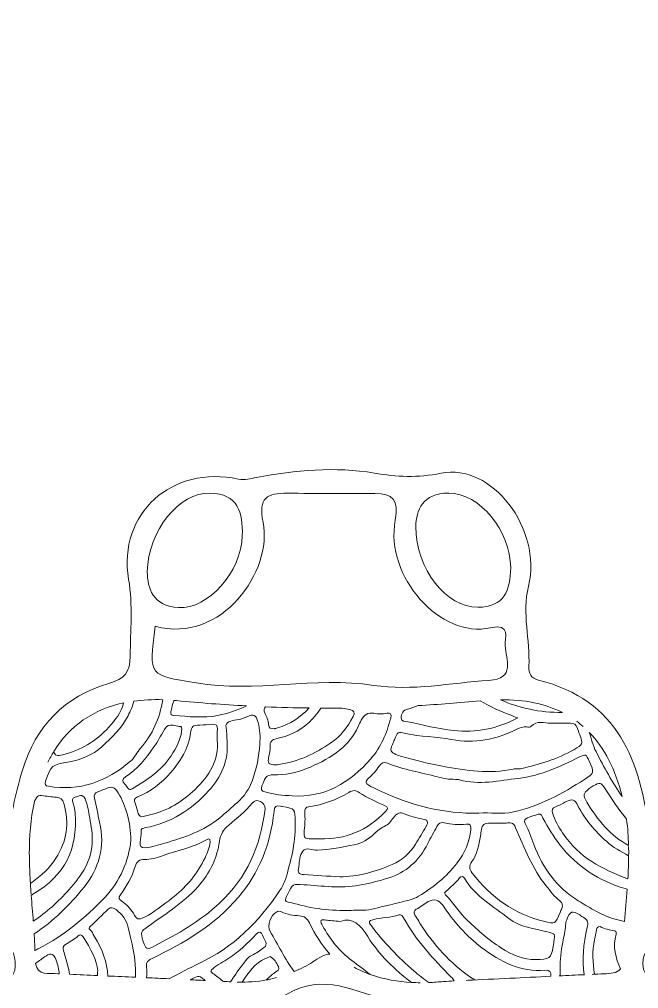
# Model space of a CAD drawing. Extents: x 40 to 1960, y -815 to -185.
# Drawn here: x 192.2 to 328.7, y -402.6 to -188.8 of the extents above; entities that cross this region are included whole.
import ezdxf

# ---------------------------------------------------------------- set-up
doc = ezdxf.new("R2010")
doc.units = 0
doc.header["$MEASUREMENT"] = 0
doc.layers.add('Layer 1', color=7, linetype='Continuous')

# ---------------------------------------------------------------- blocks, each defined once
blk = doc.blocks.new('block 3')
at = {"layer": 'Layer 1', "lineweight": 0}
for points, knots in [([(475.35, -586.38), (480.16, -585.13), (480.2, -582.26), (478.77, -577.99), (466.26, -540.62), (452.7, -503.66), (436.7, -467.62), (435.18, -464.18), (432.57, -461.12), (434.58, -456.68), (435.74, -454.12), (432.86, -453.58), (430.88, -452.94), (412.09, -446.77), (392.88, -442.1), (373.14, -441.15), (365.22, -440.77), (362.19, -438.62), (360.86, -430.79), (358.35, -415.98), (350.27, -405.17), (335.1, -400.74), (333.04, -400.14), (329.62, -401.03), (329.6, -397.12), (329.58, -393.89), (331.58, -392.44), (334.27, -391.11), (350.79, -382.95), (362.72, -369.71), (373.48, -355.2), (374.93, -353.24), (376.19, -351.25), (374.45, -349.03), (372.01, -345.91), (373.44, -343.12), (374.49, -340.04), (384.28, -311.56), (391.4, -282.47), (394.36, -252.45), (394.53, -250.66), (395.8, -248.17), (394.2, -247.2), (387.47, -243.09), (391.46, -237.32), (391.91, -232.49), (392.77, -223.34), (394.19, -214.16), (393.53, -205.03), (392.36, -188.8), (396.04, -191.71), (378.88, -189.99), (372.53, -189.36), (371.33, -192.01), (372.28, -197.47), (374.32, -209.21), (376.18, -220.98), (378.07, -232.74), (378.28, -234.06), (380.09, -236.18), (377.33, -236.48), (373.16, -236.94), (373.85, -240.05), (373.38, -242.58), (368.12, -270.56), (364.89, -298.81), (362.49, -327.16), (362.34, -328.89), (362.45, -330.42), (360.78, -332.01), (352.3, -340.12), (345.55, -349.71), (338.47, -359), (336.11, -362.1), (334.7, -366.02), (331.03, -368.61), (329.16, -352.24), (324.09, -338.84), (306.57, -334.53), (304.9, -334.12), (304.38, -332.93), (304.46, -331.47), (304.79, -325.6), (302.88, -319.96), (304.37, -313.81), (307.46, -301.09), (296.22, -286.59), (285.14, -288.88), (279.96, -289.94), (275.28, -289.68), (270.44, -288.86), (261.67, -287.37), (253.05, -288.25), (244.43, -289.82), (243.09, -290.07), (241.9, -290.49), (240.44, -290.17), (225.89, -287.02), (213.78, -297.69), (216.23, -312.27), (217.2, -318.08), (216.63, -323.56), (216.57, -329.22), (216.53, -332.79), (215.39, -334.22), (211.84, -335.25), (202.13, -338.07), (195.75, -344.71), (192.81, -354.39), (191.44, -358.9), (190.56, -363.57), (189.36, -368.63), (188.62, -367.85), (187.93, -367.3), (187.48, -366.61), (180.11, -355.21), (171.75, -344.55), (162.66, -334.5), (159.94, -331.49), (158.38, -328.84), (158.05, -324.65), (155.81, -296.75), (152.33, -268.99), (147.35, -241.44), (147.02, -239.64), (147.03, -236.99), (145.07, -236.87), (140.97, -236.62), (142.39, -234.55), (142.79, -232.3), (144.43, -223.05), (146.24, -213.81), (147.37, -204.49), (149.28, -188.78), (149.1, -188.93), (133.25, -190.68), (129.15, -191.13), (128.05, -192.55), (127.69, -196.52), (126.35, -211.07), (128.03, -225.4), (129.97, -239.74), (130.24, -241.76), (131.38, -243.83), (128.79, -245.13), (125.61, -246.72), (126.11, -249.35), (126.39, -252.22), (129.43, -282.47), (136.59, -311.77), (146.46, -340.47), (147.19, -342.58), (149.01, -344.87), (147.42, -346.94), (143.95, -351.42), (146.63, -354.48), (149.23, -357.81), (159.9, -371.49), (171.5, -384.11), (187.6, -391.59), (190.33, -392.85), (191.27, -394.91), (191.25, -397.57), (191.22, -400.66), (188.3, -400.1), (186.63, -400.53), (182.12, -401.72), (178.01, -403.54), (174.25, -406.27), (164.41, -413.42), (160.77, -423.97), (158.78, -435.21), (158.09, -439.11), (156.81, -440.64), (152.76, -440.76), (133.84, -441.34), (115.49, -445.38), (97.4, -450.62), (91.92, -452.21), (83.79, -451.87), (86.79, -461.8), (86.89, -462.15), (86.52, -462.66), (86.33, -463.07), (76.22, -485.63), (66.35, -508.29), (58.27, -531.67), (52.73, -547.68), (47.07, -563.65), (41.51, -579.65), (40.59, -582.28), (40.55, -584.85), (43.95, -585.63), (48.56, -586.68), (48.64, -589.63), (47.85, -593.4), (42.87, -617.1), (41.35, -641.14), (41.56, -665.27), (41.7, -681.66), (39.93, -678.91), (56.26, -679.16), (60.87, -679.24), (62.3, -677.45), (62.34, -673.17), (62.38, -668.13), (63.15, -663.09), (63.16, -658.04), (63.22, -637.84), (64.13, -617.62), (62.28, -597.44), (62.14, -595.85), (60.27, -591.79), (64.54, -593.05), (68.84, -594.31), (69.34, -591.92), (70.04, -589.19), (79.31, -553.53), (87.84, -517.7), (94.28, -481.41), (95.14, -476.58), (96.89, -475.75), (100.86, -476.65), (115.54, -479.98), (130.45, -480.2), (145.37, -479.64), (149.98, -479.47), (150.81, -480.91), (150.21, -485.06), (148.28, -498.46), (146.41, -511.89), (146.04, -525.43), (145.92, -529.86), (144.28, -532.39), (140.7, -534.84), (120.95, -548.32), (107.03, -567.11), (94.17, -586.82), (92.93, -588.73), (91.96, -591.24), (94.71, -591.83), (100.16, -593.02), (99.6, -597.45), (100.2, -600.93), (107.8, -645.31), (119.43, -688.59), (135.49, -730.65), (136.63, -733.62), (136.86, -736.4), (136.11, -739.36), (131.88, -756.05), (129.25, -773.03), (127.03, -790.09), (124.93, -806.3), (125.02, -805.79), (140.83, -809.28), (147.93, -810.84), (149.64, -808.9), (150.07, -802.37), (151.41, -781.96), (152.4, -761.57), (150.59, -741.14), (150.47, -739.79), (150.15, -737.48), (150.72, -737.2), (157.51, -733.83), (153.04, -728.9), (152.33, -724.83), (151.38, -719.45), (149.53, -714.22), (148.08, -708.92), (138.34, -673.36), (127.16, -638.24), (115.24, -603.35), (114.56, -601.36), (111.46, -598.54), (115.44, -597.04), (125.61, -593.21), (135.12, -588.04), (145.12, -582.14), (145.47, -585.49), (145.78, -587.73), (145.93, -589.97), (147.4, -610.89), (151.06, -631.41), (158.6, -651.01), (166.12, -670.54), (175.93, -688.54), (195.34, -699.17), (197.2, -700.19), (198.46, -702.47), (199.76, -704.32), (223.81, -738.61), (273.84, -746.11), (306.25, -719.46), (318.51, -709.39), (328.14, -696.28), (341.24, -686.97), (342.32, -686.19), (343.08, -684.93), (343.94, -683.86), (360.39, -663.35), (367.64, -639.12), (371.96, -613.8), (373.71, -603.52), (374.67, -593.11), (376.08, -582.01), (384.59, -587.7), (392.8, -592.3), (401.69, -595.34), (406.81, -597.1), (407.28, -599.13), (405.51, -604.17), (391.13, -645.23), (378.27, -686.77), (367.42, -728.92), (366.86, -731.11), (365.28, -734.35), (367.45, -735.23), (372.22, -737.15), (370.16, -740.46), (369.96, -743.27), (368.56, -763.72), (369.32, -784.12), (371.01, -804.51), (371.39, -809.1), (373.02, -811.16), (378.05, -809.59), (381.74, -808.44), (385.69, -807.8), (389.55, -807.65), (394.39, -807.46), (394.93, -805.24), (394.62, -800.98), (393.14, -780.56), (389.74, -760.47), (385.03, -740.59), (384.15, -736.87), (384.28, -733.58), (385.61, -729.91), (390.51, -716.35), (395.3, -702.74), (399.64, -688.98), (408.96, -659.46), (415.66, -629.29), (421.13, -598.82), (421.53, -596.56), (420.87, -593.43), (424.3, -592.63), (428.83, -591.57), (428.23, -589.23), (426.19, -586.14), (413.09, -566.34), (399.19, -547.27), (378.73, -534.21), (376.54, -532.8), (374.89, -531.38), (374.64, -528.37), (373.45, -513.98), (372.21, -499.58), (370.56, -485.24), (370, -480.45), (371.39, -479.44), (375.92, -479.65), (390.17, -480.33), (404.45, -479.89), (418.45, -477.2), (424.32, -476.07), (425.8, -477.71), (426.75, -483.03), (432.98, -517.99), (441.38, -552.47), (450.28, -586.83), (451.47, -591.42), (452.06, -595.79), (458.83, -592.3), (458.68, -595.3), (458.61, -597.57), (458.46, -599.85), (456.87, -624.4), (457.09, -648.95), (458.54, -673.51), (458.77, -677.52), (459.99, -679.54), (464.23, -679.12), (466.05, -678.94), (467.91, -679.11), (469.74, -679.13), (479.06, -679.24), (479.16, -679.24), (479.25, -669.73), (479.49, -643.97), (478.15, -618.34), (472.96, -593.03), (472.44, -590.51), (471.22, -587.46), (475.35, -586.38)], [0, 0, 0, 0, 1, 1, 1, 2, 2, 2, 3, 3, 3, 4, 4, 4, 5, 5, 5, 6, 6, 6, 7, 7, 7, 8, 8, 8, 9, 9, 9, 10, 10, 10, 11, 11, 11, 12, 12, 12, 13, 13, 13, 14, 14, 14, 15, 15, 15, 16, 16, 16, 17, 17, 17, 18, 18, 18, 19, 19, 19, 20, 20, 20, 21, 21, 21, 22, 22, 22, 23, 23, 23, 24, 24, 24, 25, 25, 25, 26, 26, 26, 27, 27, 27, 28, 28, 28, 29, 29, 29, 30, 30, 30, 31, 31, 31, 32, 32, 32, 33, 33, 33, 34, 34, 34, 35, 35, 35, 36, 36, 36, 37, 37, 37, 38, 38, 38, 39, 39, 39, 40, 40, 40, 41, 41, 41, 42, 42, 42, 43, 43, 43, 44, 44, 44, 45, 45, 45, 46, 46, 46, 47, 47, 47, 48, 48, 48, 49, 49, 49, 50, 50, 50, 51, 51, 51, 52, 52, 52, 53, 53, 53, 54, 54, 54, 55, 55, 55, 56, 56, 56, 57, 57, 57, 58, 58, 58, 59, 59, 59, 60, 60, 60, 61, 61, 61, 62, 62, 62, 63, 63, 63, 64, 64, 64, 65, 65, 65, 66, 66, 66, 67, 67, 67, 68, 68, 68, 69, 69, 69, 70, 70, 70, 71, 71, 71, 72, 72, 72, 73, 73, 73, 74, 74, 74, 75, 75, 75, 76, 76, 76, 77, 77, 77, 78, 78, 78, 79, 79, 79, 80, 80, 80, 81, 81, 81, 82, 82, 82, 83, 83, 83, 84, 84, 84, 85, 85, 85, 86, 86, 86, 87, 87, 87, 88, 88, 88, 89, 89, 89, 90, 90, 90, 91, 91, 91, 92, 92, 92, 93, 93, 93, 94, 94, 94, 95, 95, 95, 96, 96, 96, 97, 97, 97, 98, 98, 98, 99, 99, 99, 100, 100, 100, 101, 101, 101, 102, 102, 102, 103, 103, 103, 104, 104, 104, 105, 105, 105, 106, 106, 106, 107, 107, 107, 108, 108, 108, 109, 109, 109, 110, 110, 110, 111, 111, 111, 112, 112, 112, 113, 113, 113, 114, 114, 114, 115, 115, 115, 116, 116, 116, 117, 117, 117, 118, 118, 118, 119, 119, 119, 120, 120, 120, 121, 121, 121, 122, 122, 122, 123, 123, 123, 124, 124, 124, 125, 125, 125, 126, 126, 126, 127, 127, 127, 128, 128, 128, 129, 129, 129, 130, 130, 130, 131, 131, 131, 132, 132, 132, 132]), ([(234.14, -293.25), (240.37, -293.35), (241.43, -297.64), (241.29, -302.65), (241.05, -310.69), (233.82, -318.88), (227.21, -318.52), (221.46, -318.2), (220.4, -314.15), (220.35, -310.66), (220.51, -301.39), (227.46, -293.13), (234.14, -293.25)], [0, 0, 0, 0, 1, 1, 1, 2, 2, 2, 3, 3, 3, 4, 4, 4, 4]), ([(245.87, -299.73), (244.73, -294.19), (246.77, -293.27), (251.22, -293.3), (257.64, -293.35), (264.06, -293.33), (270.49, -293.36), (274.53, -293.38), (275.82, -294.69), (274.99, -299.27), (272.76, -311.66), (284.88, -325.46), (296.02, -322.96), (300.53, -321.95), (299.15, -325.22), (299.25, -326.92), (299.42, -329.96), (301.56, -334.22), (295.65, -334.59), (287.18, -335.13), (278.68, -336.96), (270.24, -335.67), (257.19, -333.69), (244.18, -337.34), (231.1, -335.12), (220.72, -333.35), (220.61, -333.94), (222.08, -322.64), (236.88, -326.62), (248.04, -310.32), (245.87, -299.73)], [0, 0, 0, 0, 1, 1, 1, 2, 2, 2, 3, 3, 3, 4, 4, 4, 5, 5, 5, 6, 6, 6, 7, 7, 7, 8, 8, 8, 9, 9, 9, 10, 10, 10, 10]), ([(286.8, -293.25), (293.57, -293.26), (300.46, -301.63), (300.45, -309.73), (300.44, -314.63), (299.01, -318.47), (293.18, -318.45), (286.33, -318.44), (279.51, -310.14), (279.52, -300.59), (279.65, -297.17), (280.93, -293.23), (286.8, -293.25)], [0, 0, 0, 0, 1, 1, 1, 2, 2, 2, 3, 3, 3, 4, 4, 4, 4]), ([(223.78, -338.84), (223.07, -342.98), (221.5, -346.48), (218.86, -349.55), (218.08, -350.46), (217.59, -351.61), (216.65, -352.41), (211.35, -356.96), (205.39, -359.05), (198.53, -357.92), (197.83, -357.8), (197.7, -357.53), (197.94, -356.8), (199.14, -353.21), (199.14, -353.29), (203.23, -352.52), (205.82, -352.04), (208.25, -351.07), (210.31, -349.21), (212.53, -347.18), (214.69, -345.16), (216.12, -342.37), (216.64, -341.33), (217.08, -340.25), (217.37, -339.15), (219.39, -338.87), (221.52, -338.77), (223.78, -338.84)], [0, 0, 0, 0, 1, 1, 1, 2, 2, 2, 3, 3, 3, 4, 4, 4, 5, 5, 5, 6, 6, 6, 7, 7, 7, 8, 8, 8, 9, 9, 9, 9]), ([(215.08, -339.55), (215.08, -339.57), (215.07, -339.59), (215.07, -339.62), (214.62, -341.67), (213.26, -343.33), (211.86, -344.89), (209.06, -348), (205.66, -349.98), (201.73, -350.99), (200.45, -351.33), (199.98, -351.15), (199.74, -350.24), (203.27, -344.55), (208.44, -340.99), (215.08, -339.55)], [0, 0, 0, 0, 1, 1, 1, 2, 2, 2, 3, 3, 3, 4, 4, 4, 5, 5, 5, 5]), ([(235.86, -342.31), (232.63, -342.95), (229.43, -342.52), (226.21, -342.34), (225.63, -342.31), (225.37, -342.02), (225.56, -341.4), (225.63, -341.17), (225.68, -340.93), (225.73, -340.7), (225.92, -339.9), (226.05, -339.36), (226.23, -339), (226.42, -339.01), (226.6, -339.02), (226.79, -339.04), (231.93, -339.55), (237.08, -339.93), (242.24, -340.2), (240.23, -341.15), (238.11, -341.87), (235.86, -342.31)], [0, 0, 0, 0, 1, 1, 1, 2, 2, 2, 3, 3, 3, 4, 4, 4, 5, 5, 5, 6, 6, 6, 7, 7, 7, 7]), ([(300.55, -342.26), (300.93, -342.4), (301.31, -342.57), (302, -342.85), (297.34, -345.26), (292.79, -346.18), (287.9, -345.65), (284.46, -345.27), (281.12, -344.4), (277.75, -343.68), (277.23, -343.57), (276.35, -343.79), (276.32, -342.85), (276.29, -341.89), (276.77, -341.14), (277.71, -340.91), (278.51, -340.71), (279.28, -340.44), (280.03, -340.13), (284.6, -339.87), (289.17, -339.53), (293.72, -339.08), (295.91, -340.34), (298.18, -341.42), (300.55, -342.26)], [0, 0, 0, 0, 1, 1, 1, 2, 2, 2, 3, 3, 3, 4, 4, 4, 5, 5, 5, 6, 6, 6, 7, 7, 7, 8, 8, 8, 8]), ([(311.86, -341.65), (306.91, -341.68), (302.39, -340.71), (298.18, -338.83), (303.46, -338.78), (308.02, -339.71), (311.86, -341.65)], [0, 0, 0, 0, 1, 1, 1, 2, 2, 2, 2]), ([(245.15, -348.64), (244.92, -351.34), (244.47, -354.01), (243.53, -356.56), (242.82, -358.5), (241.74, -360.16), (240.21, -361.49), (238.92, -362.61), (237.66, -363.77), (236.34, -364.86), (232.77, -367.83), (228.51, -369.19), (224.22, -370.46), (222.79, -370.88), (221.39, -371.38), (219.89, -371.49), (218.96, -371.56), (218.66, -371.17), (218.74, -370.23), (218.81, -369.45), (219.1, -368.7), (218.97, -367.87), (218.88, -367.28), (219.44, -367.14), (219.91, -367.05), (225.49, -366.06), (230.09, -363.12), (233.91, -358.89), (236.63, -355.88), (238.31, -352.29), (237.94, -347.95), (237.87, -346.95), (237.84, -345.95), (237.7, -344.96), (237.62, -344.33), (237.8, -343.98), (238.34, -343.74), (238.87, -343.51), (239.41, -343.35), (239.98, -343.28), (240.78, -343.18), (241.56, -342.99), (242.28, -342.62), (243.76, -341.87), (244.32, -342.17), (244.76, -343.88), (245.16, -345.45), (245.29, -347.04), (245.15, -348.64)], [0, 0, 0, 0, 1, 1, 1, 2, 2, 2, 3, 3, 3, 4, 4, 4, 5, 5, 5, 6, 6, 6, 7, 7, 7, 8, 8, 8, 9, 9, 9, 10, 10, 10, 11, 11, 11, 12, 12, 12, 13, 13, 13, 14, 14, 14, 15, 15, 15, 16, 16, 16, 16]), ([(249.07, -355.37), (251.59, -355.35), (253.98, -354.66), (256.31, -353.68), (258.61, -352.72), (260.77, -351.55), (262.74, -349.98), (264.5, -348.58), (265.86, -346.84), (266.81, -344.75), (267.02, -344.28), (267.27, -343.83), (267.5, -343.37), (268.1, -342.21), (268.96, -341.57), (270.29, -341.84), (271.23, -342.03), (272.18, -341.98), (273.12, -341.83), (273.97, -341.69), (274.22, -342.01), (274.01, -342.88), (273.17, -346.21), (271.82, -349.33), (269.61, -351.86), (264.98, -357.17), (259.41, -360.5), (252.28, -360.03), (250.25, -359.93), (248.26, -359.76), (246.29, -359.18), (245.48, -358.95), (245.34, -358.65), (245.63, -357.86), (246.49, -355.46), (246.66, -355.38), (249.07, -355.37)], [0, 0, 0, 0, 1, 1, 1, 2, 2, 2, 3, 3, 3, 4, 4, 4, 5, 5, 5, 6, 6, 6, 7, 7, 7, 8, 8, 8, 9, 9, 9, 10, 10, 10, 11, 11, 11, 12, 12, 12, 12]), ([(246.44, -340.4), (249.63, -340.53), (252.83, -340.62), (256.02, -340.66), (256.02, -340.66), (256.02, -340.66), (256.02, -340.66), (254.11, -342.77), (251.78, -344.2), (249.08, -345.07), (248.79, -345.17), (248.49, -345.21), (248.36, -345.24), (247.59, -345.26), (247.16, -345.11), (247.09, -344.35), (247, -343.43), (246.7, -342.57), (246.26, -341.76), (245.94, -341.17), (246.05, -340.77), (246.44, -340.4), (246.44, -340.4), (246.44, -340.4), (246.44, -340.4)], [0, 0, 0, 0, 1, 1, 1, 2, 2, 2, 3, 3, 3, 4, 4, 4, 5, 5, 5, 6, 6, 6, 7, 7, 7, 8, 8, 8, 8]), ([(258.56, -340.68), (260.15, -340.69), (261.73, -340.69), (263.32, -340.67), (263.86, -340.78), (264.42, -340.88), (264.96, -340.99), (265.96, -341.18), (266.17, -341.66), (265.71, -342.57), (264.53, -344.91), (262.94, -346.86), (260.84, -348.33), (257.33, -350.8), (253.52, -352.47), (249.32, -353.14), (249.1, -353.18), (248.87, -353.2), (248.73, -353.21), (247.02, -353.21), (246.77, -352.85), (247.15, -351.24), (247.3, -350.59), (247.44, -349.89), (247.4, -349.23), (247.33, -348.06), (247.84, -347.63), (248.87, -347.42), (251.41, -346.9), (253.73, -345.81), (255.73, -344.06), (256.84, -343.08), (257.83, -341.96), (258.62, -340.68), (258.6, -340.68), (258.58, -340.68), (258.56, -340.68)], [0, 0, 0, 0, 1, 1, 1, 2, 2, 2, 3, 3, 3, 4, 4, 4, 5, 5, 5, 6, 6, 6, 7, 7, 7, 8, 8, 8, 9, 9, 9, 10, 10, 10, 11, 11, 11, 12, 12, 12, 12]), ([(277.23, -346.27), (280.59, -347.02), (284.05, -346.92), (287.41, -347.6), (292.48, -348.64), (297.21, -347.61), (301.79, -345.36), (302.49, -345.01), (303.19, -344.77), (303.98, -344.85), (304.32, -344.88), (304.78, -344.89), (304.98, -344.69), (306.28, -343.36), (307.81, -344), (309.27, -344.02), (310.72, -344.04), (312.16, -344.05), (313.61, -344.01), (314.4, -343.99), (314.91, -344.31), (315.16, -345.1), (315.31, -345.56), (315.47, -346), (315.63, -346.45), (316.41, -348.71), (316.41, -348.69), (314.34, -349.87), (310.73, -351.94), (306.81, -353.07), (302.84, -354.03), (302.55, -354.1), (302.24, -354.08), (301.94, -354.11), (301.93, -354.09), (301.93, -354.07), (301.93, -354.06), (301.63, -354.08), (301.32, -354.06), (301.02, -354.12), (295.78, -355.25), (290.65, -354.48), (285.45, -353.51), (282.41, -352.95), (279.44, -352.18), (276.47, -351.36), (276.03, -351.24), (275.59, -351.11), (275.17, -350.93), (273.92, -350.37), (273.81, -350.04), (274.37, -348.75), (274.53, -348.39), (274.7, -348.03), (274.84, -347.66), (275.53, -345.93), (275.54, -345.89), (277.23, -346.27)], [0, 0, 0, 0, 1, 1, 1, 2, 2, 2, 3, 3, 3, 4, 4, 4, 5, 5, 5, 6, 6, 6, 7, 7, 7, 8, 8, 8, 9, 9, 9, 10, 10, 10, 11, 11, 11, 12, 12, 12, 13, 13, 13, 14, 14, 14, 15, 15, 15, 16, 16, 16, 17, 17, 17, 18, 18, 18, 19, 19, 19, 19]), ([(316.42, -344.72), (315.97, -344.32), (315.5, -343.94), (315.01, -343.59), (315.5, -343.94), (315.97, -344.32), (316.42, -344.72)], [0, 0, 0, 0, 1, 1, 1, 2, 2, 2, 2]), ([(224.11, -345.44), (224.64, -344.55), (225.16, -344.3), (226.04, -344.48), (226.48, -344.58), (226.93, -344.7), (227.38, -344.71), (227.94, -344.72), (227.99, -345.05), (227.92, -345.82), (227.63, -347.62), (226.75, -349.48), (225.59, -351.23), (223.39, -354.55), (220.21, -356.56), (216.99, -358.52), (216.62, -358.74), (216.37, -358.75), (216.11, -358.39), (215.88, -358.07), (215.66, -357.74), (215.38, -357.47), (214.72, -356.85), (214.8, -356.36), (215.53, -355.87), (218.08, -354.15), (220.08, -351.82), (221.82, -349.26), (222.64, -348.04), (223.36, -346.72), (224.11, -345.44)], [0, 0, 0, 0, 1, 1, 1, 2, 2, 2, 3, 3, 3, 4, 4, 4, 5, 5, 5, 6, 6, 6, 7, 7, 7, 8, 8, 8, 9, 9, 9, 10, 10, 10, 10]), ([(235.77, -347.75), (236.15, -352.15), (233.99, -355.64), (230.87, -358.64), (228.08, -361.32), (224.88, -363.27), (221.16, -364.16), (221.01, -364.2), (220.86, -364.23), (220.71, -364.27), (218.56, -364.92), (218.57, -364.92), (217.95, -362.58), (217.87, -362.28), (217.8, -361.96), (217.66, -361.68), (217.32, -360.98), (217.5, -360.57), (218.18, -360.29), (221.02, -359.1), (223.44, -357.24), (225.5, -354.91), (227.66, -352.47), (229.34, -349.68), (229.87, -346.28), (230.14, -344.58), (230.3, -344.49), (231.94, -344.44), (232.89, -344.41), (233.83, -344.31), (234.78, -344.25), (235.48, -344.2), (235.85, -344.48), (235.79, -345.3), (235.73, -346.01), (235.77, -346.73), (235.77, -347.75)], [0, 0, 0, 0, 1, 1, 1, 2, 2, 2, 3, 3, 3, 4, 4, 4, 5, 5, 5, 6, 6, 6, 7, 7, 7, 8, 8, 8, 9, 9, 9, 10, 10, 10, 11, 11, 11, 12, 12, 12, 12]), ([(325.02, -360.16), (322.86, -357.08), (321.01, -353.74), (319.27, -350.29), (318.61, -348.97), (318.22, -347.49), (317.79, -346.04), (321.11, -349.48), (323.52, -354.17), (325.02, -360.16)], [0, 0, 0, 0, 1, 1, 1, 2, 2, 2, 3, 3, 3, 3]), ([(199.74, -350.24), (199.26, -351), (198.82, -351.8), (198.41, -352.64), (198.82, -351.8), (199.26, -351), (199.74, -350.24)], [0, 0, 0, 0, 1, 1, 1, 2, 2, 2, 2]), ([(317.79, -352.41), (318.89, -354.89), (318.94, -354.97), (316.75, -356.4), (311.85, -359.59), (306.75, -362.31), (301.04, -363.59), (298.51, -364.16), (295.96, -363.68), (293.42, -363.85), (285.71, -364.05), (278.42, -362.17), (271.44, -358.83), (270.68, -358.47), (269.91, -358.13), (269.17, -357.72), (268.46, -357.32), (268.39, -356.79), (269.04, -356.22), (269.95, -355.43), (270.77, -354.53), (271.45, -353.51), (271.93, -352.78), (272.49, -352.53), (273.3, -352.86), (276.86, -354.31), (280.65, -354.85), (284.32, -355.86), (285.61, -356.22), (286.93, -356.41), (288.27, -356.4), (288.57, -356.4), (288.89, -356.39), (289.17, -356.48), (293.53, -357.78), (297.82, -356.66), (302.15, -356.18), (306.97, -355.66), (311.23, -353.61), (315.51, -351.51), (317.01, -350.78), (317.09, -350.84), (317.79, -352.41)], [0, 0, 0, 0, 1, 1, 1, 2, 2, 2, 3, 3, 3, 4, 4, 4, 5, 5, 5, 6, 6, 6, 7, 7, 7, 8, 8, 8, 9, 9, 9, 10, 10, 10, 11, 11, 11, 12, 12, 12, 13, 13, 13, 14, 14, 14, 14]), ([(326.44, -371.01), (322.49, -368.79), (319.59, -365.42), (317.25, -361.4), (316.34, -359.84), (316.4, -359.54), (317.77, -358.45), (318.04, -358.23), (318.32, -358.03), (318.62, -357.86), (320.15, -356.99), (320.31, -357.03), (321.29, -358.52), (322.79, -360.8), (324.32, -363.07), (326, -365.21), (326.27, -367.15), (326.39, -369.08), (326.44, -371.01)], [0, 0, 0, 0, 1, 1, 1, 2, 2, 2, 3, 3, 3, 4, 4, 4, 5, 5, 5, 6, 6, 6, 6]), ([(209.84, -365.85), (209.42, -364.11), (209.13, -362.33), (208.73, -360.58), (208.54, -359.79), (208.77, -359.37), (209.47, -359.13), (210.05, -358.93), (210.62, -358.7), (211.19, -358.47), (212.56, -357.91), (213.15, -358.05), (213.92, -359.35), (215.72, -362.4), (216.64, -365.74), (216.74, -369.85), (216.21, -374.39), (214.38, -378.84), (210.96, -382.45), (206.67, -386.99), (201.9, -390.88), (196.4, -393.71), (196.13, -393.85), (195.86, -394), (195.59, -394.16), (195.55, -392.92), (195.49, -391.69), (195.41, -390.45), (199.62, -387.71), (203.24, -384.17), (206.4, -380.18), (209.63, -376.11), (211.14, -371.28), (209.84, -365.85)], [0, 0, 0, 0, 1, 1, 1, 2, 2, 2, 3, 3, 3, 4, 4, 4, 5, 5, 5, 6, 6, 6, 7, 7, 7, 8, 8, 8, 9, 9, 9, 10, 10, 10, 11, 11, 11, 11]), ([(272.88, -363.49), (268.85, -367.68), (264.03, -369.74), (258.35, -369.5), (257.74, -369.5), (257.13, -369.5), (256.52, -369.5), (254.99, -369.49), (254.79, -369.33), (254.96, -367.69), (255.1, -366.33), (255.19, -364.99), (255.04, -363.63), (254.96, -362.94), (255.21, -362.53), (255.97, -362.43), (259.09, -362), (262.03, -360.92), (264.76, -359.28), (265.65, -358.75), (266.31, -358.76), (267.15, -359.34), (268.87, -360.52), (270.8, -361.32), (272.67, -362.2), (273.49, -362.58), (273.49, -362.85), (272.88, -363.49)], [0, 0, 0, 0, 1, 1, 1, 2, 2, 2, 3, 3, 3, 4, 4, 4, 5, 5, 5, 6, 6, 6, 7, 7, 7, 8, 8, 8, 9, 9, 9, 9]), ([(195.46, -361.3), (195.47, -361.27), (195.47, -361.24), (195.48, -361.21), (195.63, -360.98), (195.76, -360.74), (195.89, -360.49), (196.15, -359.97), (196.52, -359.89), (197.02, -359.96), (198.12, -360.12), (199.21, -360.28), (200.31, -360.35), (201.18, -360.42), (201.71, -360.83), (201.96, -361.7), (203.21, -366.03), (202.6, -370.09), (200.2, -373.8), (198.81, -375.95), (196.98, -377.72), (194.87, -379.14), (194.77, -379.2), (194.68, -379.28), (194.58, -379.34), (194.47, -377.71), (194.4, -376.08), (194.36, -374.44), (194.37, -374.22), (194.38, -374.01), (194.37, -373.79), (194.37, -373.5), (194.36, -373.22), (194.34, -372.93), (194.33, -369.07), (194.61, -365.19), (195.46, -361.3)], [0, 0, 0, 0, 1, 1, 1, 2, 2, 2, 3, 3, 3, 4, 4, 4, 5, 5, 5, 6, 6, 6, 7, 7, 7, 8, 8, 8, 9, 9, 9, 10, 10, 10, 11, 11, 11, 12, 12, 12, 12]), ([(204.47, -363.87), (204.43, -363.13), (204.19, -362.39), (203.99, -361.66), (203.84, -361.08), (203.68, -360.48), (204.45, -360.34), (205.19, -360.2), (206.1, -359.45), (206.62, -360.69), (207.08, -361.83), (207.35, -363.05), (207.55, -364.27), (207.84, -366.08), (208.26, -367.87), (208.22, -369.72), (208.23, -374.29), (205.86, -377.67), (203.08, -380.76), (200.71, -383.38), (198.13, -385.76), (195.21, -387.7), (195.21, -387.7), (195.21, -387.7), (195.21, -387.7), (195.06, -385.78), (194.9, -383.87), (194.76, -381.95), (194.89, -381.88), (195.01, -381.81), (195.14, -381.73), (202.35, -377.52), (204.89, -371.84), (204.47, -363.87)], [0, 0, 0, 0, 1, 1, 1, 2, 2, 2, 3, 3, 3, 4, 4, 4, 5, 5, 5, 6, 6, 6, 7, 7, 7, 8, 8, 8, 9, 9, 9, 10, 10, 10, 11, 11, 11, 11]), ([(246.3, -362.93), (245.38, -371.12), (242.26, -378.09), (236.31, -383.66), (231.99, -387.7), (227.01, -390.55), (221.89, -393.21), (220.26, -394.06), (220.01, -393.92), (219.46, -392.13), (218.79, -389.96), (218.86, -390.06), (220.6, -388.8), (224.62, -385.87), (228.89, -383.3), (232.15, -379.31), (234.36, -376.62), (235.73, -373.57), (236.24, -370.11), (236.47, -368.54), (237.07, -367.49), (238.29, -366.48), (240.09, -364.98), (241.98, -363.52), (243.49, -361.65), (244.04, -360.97), (244.63, -360.97), (245.32, -361.29), (246.01, -361.6), (246.29, -362.14), (246.3, -362.93)], [0, 0, 0, 0, 1, 1, 1, 2, 2, 2, 3, 3, 3, 4, 4, 4, 5, 5, 5, 6, 6, 6, 7, 7, 7, 8, 8, 8, 9, 9, 9, 10, 10, 10, 10]), ([(326.28, -378.34), (320.69, -376.25), (315.44, -373.67), (311.91, -368.21), (311.01, -366.8), (310.11, -365.46), (309.67, -363.81), (309.48, -363.1), (309.59, -362.7), (310.3, -362.44), (311.13, -362.14), (311.91, -361.72), (312.7, -361.32), (314.02, -360.66), (314.57, -360.81), (315.27, -362.21), (316.82, -365.31), (319.07, -367.79), (321.54, -370.06), (323.02, -371.42), (324.74, -372.34), (326.46, -373.27), (326.45, -374.96), (326.38, -376.65), (326.28, -378.34)], [0, 0, 0, 0, 1, 1, 1, 2, 2, 2, 3, 3, 3, 4, 4, 4, 5, 5, 5, 6, 6, 6, 7, 7, 7, 8, 8, 8, 8]), ([(220.19, -397.82), (220.05, -396.73), (220.49, -396.32), (221.39, -395.89), (228.46, -392.53), (235.18, -388.56), (240.43, -382.39), (245.01, -377.02), (247.54, -370.63), (248.28, -363.48), (248.39, -362.36), (248.8, -362.08), (249.74, -362.34), (249.85, -362.37), (249.96, -362.39), (250.07, -362.41), (252.95, -362.87), (252.95, -362.87), (252.95, -365.91), (252.95, -366.07), (252.95, -366.23), (252.95, -366.39), (253, -370.57), (251.98, -374.54), (250.79, -378.47), (250.51, -379.38), (250.04, -380.22), (249.51, -381.01), (244.91, -387.92), (239.23, -393.5), (231.82, -396.98), (229.56, -398.03), (227.39, -399.27), (225.16, -400.38), (223.49, -400.3), (221.83, -400.23), (220.16, -400.15), (220.23, -399.38), (220.29, -398.58), (220.19, -397.82)], [0, 0, 0, 0, 1, 1, 1, 2, 2, 2, 3, 3, 3, 4, 4, 4, 5, 5, 5, 6, 6, 6, 7, 7, 7, 8, 8, 8, 9, 9, 9, 10, 10, 10, 11, 11, 11, 12, 12, 12, 13, 13, 13, 13]), ([(281.8, -366.82), (281.05, -368.11), (280.28, -369.4), (279.5, -370.67), (278.22, -372.75), (276.47, -374.29), (274.31, -375.21), (270.59, -376.79), (266.76, -377.9), (262.76, -377.91), (260.11, -377.74), (257.53, -377.6), (254.95, -377.41), (253.61, -377.31), (253.47, -377.06), (253.72, -375.66), (253.94, -374.48), (253.91, -373.1), (254.62, -372.24), (255.43, -371.26), (256.77, -372.07), (257.86, -372.02), (260.61, -371.91), (263.3, -371.38), (265.98, -370.82), (267.64, -370.47), (269.12, -369.62), (270.38, -368.4), (271.15, -367.67), (271.97, -367.03), (272.93, -366.6), (273.81, -366.2), (274.24, -365.29), (274.83, -364.58), (275.43, -363.85), (276.05, -363.61), (276.94, -363.98), (278.28, -364.54), (279.68, -364.93), (281.12, -365.15), (282.19, -365.32), (282.38, -365.81), (281.8, -366.82)], [0, 0, 0, 0, 1, 1, 1, 2, 2, 2, 3, 3, 3, 4, 4, 4, 5, 5, 5, 6, 6, 6, 7, 7, 7, 8, 8, 8, 9, 9, 9, 10, 10, 10, 11, 11, 11, 12, 12, 12, 13, 13, 13, 14, 14, 14, 14]), ([(311.3, -370.84), (315.08, -375.71), (319.97, -378.77), (325.66, -380.5), (325.82, -380.55), (325.98, -380.59), (326.13, -380.63), (325.95, -383), (325.74, -385.37), (325.57, -387.74), (325.57, -387.73), (325.57, -387.73), (325.57, -387.73), (323.17, -387.31), (320.9, -386.42), (318.73, -385.19), (317.59, -384.54), (316.46, -383.87), (315.35, -383.19), (310.67, -380.3), (307.57, -376.01), (305.56, -370.79), (304.96, -369.24), (304.51, -367.62), (303.68, -366.17), (303.3, -365.51), (303.53, -365.11), (304.15, -364.89), (304.94, -364.6), (305.73, -364.32), (306.53, -364.09), (307.21, -363.9), (307.36, -364.56), (307.57, -364.96), (308.68, -367.02), (309.88, -369), (311.3, -370.84)], [0, 0, 0, 0, 1, 1, 1, 2, 2, 2, 3, 3, 3, 4, 4, 4, 5, 5, 5, 6, 6, 6, 7, 7, 7, 8, 8, 8, 9, 9, 9, 10, 10, 10, 11, 11, 11, 12, 12, 12, 12]), ([(291.69, -367.5), (291.37, -370.27), (290.35, -372.63), (288.65, -374.84), (286.27, -377.92), (283.37, -380.21), (280.16, -382.18), (279.5, -382.59), (278.79, -382.85), (278.04, -383.03), (275.3, -383.7), (272.56, -384.39), (269.82, -385.04), (268.21, -385.43), (266.56, -385.19), (265.32, -385.32), (260.76, -385.42), (256.65, -384.9), (252.62, -383.75), (252.48, -383.71), (252.33, -383.67), (252.18, -383.64), (250.49, -383.32), (250.49, -383.32), (251.31, -381.66), (252.41, -379.42), (252.43, -379.48), (254.85, -379.65), (258.91, -379.92), (262.98, -380.49), (267.04, -379.77), (269.17, -379.4), (271.27, -378.86), (273.36, -378.21), (277.35, -376.96), (280.24, -374.42), (282.16, -370.57), (282.8, -369.3), (283.52, -368.07), (284.19, -366.82), (284.56, -366.1), (285.05, -365.79), (285.87, -366), (287.44, -366.4), (289.04, -366.45), (290.64, -366.29), (291.53, -366.2), (291.79, -366.63), (291.69, -367.5)], [0, 0, 0, 0, 1, 1, 1, 2, 2, 2, 3, 3, 3, 4, 4, 4, 5, 5, 5, 6, 6, 6, 7, 7, 7, 8, 8, 8, 9, 9, 9, 10, 10, 10, 11, 11, 11, 12, 12, 12, 13, 13, 13, 14, 14, 14, 15, 15, 15, 16, 16, 16, 16]), ([(308.29, -379.92), (309.22, -381.08), (310.12, -382.27), (311.28, -383.2), (311.85, -383.65), (312.01, -384.19), (311.71, -384.87), (311.59, -385.16), (311.48, -385.46), (311.36, -385.76), (310.33, -388.34), (310.32, -388.36), (307.68, -387.69), (301.27, -386.08), (296.11, -382.43), (291.98, -377.07), (291.32, -376.21), (291.16, -375.49), (291.88, -374.54), (293.11, -372.93), (293.45, -370.93), (293.78, -368.96), (293.86, -368.44), (293.95, -367.93), (294.03, -367.42), (294.16, -366.49), (294.64, -366.02), (295.57, -366.05), (296.86, -366.08), (298.15, -366.06), (299.44, -366.06), (300.35, -365.87), (301, -365.83), (301.54, -367.08), (303.47, -371.53), (305.21, -376.12), (308.29, -379.92)], [0, 0, 0, 0, 1, 1, 1, 2, 2, 2, 3, 3, 3, 4, 4, 4, 5, 5, 5, 6, 6, 6, 7, 7, 7, 8, 8, 8, 9, 9, 9, 10, 10, 10, 11, 11, 11, 12, 12, 12, 12]), ([(217.67, -375.61), (218, -374.53), (218.64, -374.02), (219.78, -374.06), (221.04, -374.1), (222.28, -373.78), (223.46, -373.34), (226.71, -372.13), (230.16, -371.54), (233.25, -369.82), (233.57, -369.64), (234.23, -369.09), (234.2, -370.22), (234.07, -371.44), (233.61, -372.58), (233.08, -373.69), (231.46, -377.12), (229.12, -379.93), (226.25, -382.24), (224.68, -383.51), (223.04, -384.67), (221.42, -385.85), (220.89, -386.23), (220.31, -386.56), (219.72, -386.81), (218.23, -387.44), (218.12, -387.37), (217.27, -385.95), (216.61, -384.85), (215.75, -383.95), (214.7, -383.28), (214.1, -382.89), (213.91, -382.58), (214.41, -381.89), (215.8, -379.98), (216.96, -377.92), (217.67, -375.61)], [0, 0, 0, 0, 1, 1, 1, 2, 2, 2, 3, 3, 3, 4, 4, 4, 5, 5, 5, 6, 6, 6, 7, 7, 7, 8, 8, 8, 9, 9, 9, 10, 10, 10, 11, 11, 11, 12, 12, 12, 12]), ([(326.46, -373.22), (326.47, -372.55), (326.46, -371.89), (326.45, -371.23), (326.46, -371.89), (326.47, -372.55), (326.46, -373.22)], [0, 0, 0, 0, 1, 1, 1, 2, 2, 2, 2]), ([(309.99, -392.28), (309.95, -392.6), (309.88, -392.91), (309.83, -393.23), (309.37, -395.92), (309.11, -396.15), (305.87, -396.12), (303.47, -396.24), (300.82, -395.15), (298.3, -393.55), (295.64, -391.87), (293.31, -389.79), (291.02, -387.6), (289.17, -385.84), (287.83, -383.66), (286.08, -381.85), (285.71, -381.47), (285.93, -381.32), (286.18, -381.11), (287.26, -380.21), (288.27, -379.24), (289.19, -378.16), (289.57, -377.71), (289.93, -377.66), (290.27, -378.23), (292.66, -382.25), (296.59, -384.4), (300.06, -387.08), (302.56, -389), (305.63, -389.34), (308.56, -390.04), (310.23, -390.45), (310.26, -390.48), (309.99, -392.28)], [0, 0, 0, 0, 1, 1, 1, 2, 2, 2, 3, 3, 3, 4, 4, 4, 5, 5, 5, 6, 6, 6, 7, 7, 7, 8, 8, 8, 9, 9, 9, 10, 10, 10, 11, 11, 11, 11]), ([(194.58, -379.35), (194.63, -380.14), (194.68, -380.94), (194.74, -381.73), (194.68, -380.94), (194.63, -380.14), (194.58, -379.35)], [0, 0, 0, 0, 1, 1, 1, 2, 2, 2, 2]), ([(216.12, -389.07), (216.95, -392.4), (217.7, -395.75), (217.73, -398.29), (217.74, -398.91), (217.74, -399.5), (217.72, -400.05), (215.69, -399.96), (213.66, -399.87), (211.63, -399.78), (211.48, -396.82), (210.56, -393.9), (208.65, -390.99), (208.33, -390.51), (208.2, -389.89), (207.68, -389.54), (207.34, -389.3), (207.55, -389.08), (207.76, -388.88), (209.08, -387.61), (210.39, -386.32), (211.71, -385.06), (212.31, -384.5), (212.91, -384.7), (213.48, -385.13), (214.81, -386.11), (215.72, -387.43), (216.12, -389.07)], [0, 0, 0, 0, 1, 1, 1, 2, 2, 2, 3, 3, 3, 4, 4, 4, 5, 5, 5, 6, 6, 6, 7, 7, 7, 8, 8, 8, 9, 9, 9, 9]), ([(294.06, -393.54), (298.19, -396.64), (302.71, -398.97), (308.03, -398.52), (309.09, -398.43), (309.42, -398.86), (309.32, -399.84), (303.43, -400.12), (297.31, -400.42), (290.63, -400.74), (291.27, -400.71), (291.91, -400.68), (292.54, -400.65), (287.88, -397.67), (284.13, -393.73), (281.02, -389.04), (280.44, -388.15), (279.9, -387.23), (279.33, -386.33), (278.97, -385.77), (279.11, -385.39), (279.65, -385.06), (280.53, -384.52), (281.38, -383.91), (282.28, -383.38), (283.48, -382.67), (284.66, -382.97), (285.46, -384.16), (287.89, -387.73), (290.68, -391.01), (294.06, -393.54)], [0, 0, 0, 0, 1, 1, 1, 2, 2, 2, 3, 3, 3, 4, 4, 4, 5, 5, 5, 6, 6, 6, 7, 7, 7, 8, 8, 8, 9, 9, 9, 10, 10, 10, 10]), ([(260.6, -394.96), (260.61, -394.96), (260.61, -394.96), (260.62, -394.96), (259.28, -394.93), (258.07, -395.9), (256.8, -396.69), (255.47, -397.52), (254.1, -398.22), (252.71, -398.81), (250.69, -396.01), (249.18, -392.91), (247.43, -389.93), (246.7, -388.68), (247.54, -386.34), (248.81, -385.66), (249.17, -385.46), (249.55, -385.44), (249.91, -385.62), (251.17, -386.27), (252.55, -386.37), (253.91, -386.5), (254.94, -386.59), (255.61, -387.02), (256.1, -388.06), (257.3, -390.64), (258.82, -392.91), (260.6, -394.96)], [0, 0, 0, 0, 1, 1, 1, 2, 2, 2, 3, 3, 3, 4, 4, 4, 5, 5, 5, 6, 6, 6, 7, 7, 7, 8, 8, 8, 9, 9, 9, 9]), ([(278.59, -401.2), (275.65, -401.04), (272.56, -400.53), (269.48, -399.43), (268.14, -398.41), (266.8, -397.39), (265.46, -396.38), (262.73, -394.31), (260.55, -391.74), (258.98, -388.61), (258.81, -388.27), (258.43, -387.92), (258.7, -387.53), (258.92, -387.22), (259.34, -387.41), (259.67, -387.44), (260.62, -387.53), (261.57, -387.62), (262.86, -387.75), (265.66, -386.73), (267.33, -388.48), (268.95, -391.08), (271.5, -395.18), (274.89, -398.37), (278.59, -401.2)], [0, 0, 0, 0, 1, 1, 1, 2, 2, 2, 3, 3, 3, 4, 4, 4, 5, 5, 5, 6, 6, 6, 7, 7, 7, 8, 8, 8, 8]), ([(287.36, -400), (287.64, -400.27), (287.84, -400.57), (287.96, -400.87), (287.18, -400.91), (286.4, -400.95), (285.61, -400.99), (284.6, -401.09), (283.53, -401.17), (282.43, -401.21), (281.28, -400.45), (280.19, -399.57), (279.13, -398.66), (275.65, -395.68), (272.49, -392.35), (269.69, -388.64), (269.05, -387.79), (269.2, -387.62), (270.08, -387.37), (271.99, -386.83), (274.01, -386.94), (275.78, -386.25), (276.39, -386.23), (276.63, -386.6), (276.85, -386.98), (279.64, -391.95), (283.38, -396.08), (287.36, -400)], [0, 0, 0, 0, 1, 1, 1, 2, 2, 2, 3, 3, 3, 4, 4, 4, 5, 5, 5, 6, 6, 6, 7, 7, 7, 8, 8, 8, 9, 9, 9, 9]), ([(311.33, -398.22), (311.29, -396.17), (311.58, -394.24), (311.95, -392.31), (312.19, -391.06), (312.46, -389.81), (312.54, -388.53), (312.57, -388.14), (312.67, -387.74), (312.81, -387.37), (313.54, -385.43), (314.03, -385.25), (315.69, -386.31), (316.01, -386.52), (316.31, -386.78), (316.64, -386.97), (317.49, -387.46), (317.58, -388.1), (317.34, -389.07), (316.42, -392.74), (316.17, -396.22), (316.67, -399.49), (316.69, -399.49), (316.7, -399.49), (316.72, -399.49), (314.88, -399.57), (313.03, -399.66), (311.16, -399.75), (311.23, -399.74), (311.29, -399.74), (311.36, -399.74), (311.33, -399.23), (311.32, -398.72), (311.33, -398.22)], [0, 0, 0, 0, 1, 1, 1, 2, 2, 2, 3, 3, 3, 4, 4, 4, 5, 5, 5, 6, 6, 6, 7, 7, 7, 8, 8, 8, 9, 9, 9, 10, 10, 10, 11, 11, 11, 11]), ([(318.93, -391.79), (319.08, -391.05), (319.24, -390.31), (319.37, -389.56), (319.44, -389.15), (319.6, -388.89), (320.16, -388.88), (321.11, -389.39), (322.28, -389.58), (323.43, -389.84), (323.75, -389.91), (323.77, -390.22), (323.69, -390.53), (322.9, -393.33), (323.61, -395.83), (324.64, -398.23), (323.88, -399.19), (322.46, -399.23), (320.98, -399.29), (320.11, -399.33), (319.24, -399.37), (318.38, -399.41), (318.57, -399.4), (318.76, -399.39), (318.95, -399.39), (318.47, -396.87), (318.44, -394.27), (318.93, -391.79)], [0, 0, 0, 0, 1, 1, 1, 2, 2, 2, 3, 3, 3, 4, 4, 4, 5, 5, 5, 6, 6, 6, 7, 7, 7, 8, 8, 8, 9, 9, 9, 9]), ([(203.23, -399.39), (203.12, -398.69), (202.94, -398), (202.76, -397.31), (202.48, -396.27), (202.19, -395.23), (201.87, -394.21), (201.67, -393.58), (201.75, -393.12), (202.33, -392.8), (203.27, -392.27), (204.19, -391.72), (205.02, -390.99), (205.41, -390.64), (205.88, -390.61), (206.21, -391.1), (207.92, -393.69), (209.26, -396.45), (209.41, -398.54), (209.4, -398.93), (209.39, -399.3), (209.38, -399.68), (207.33, -399.58), (205.28, -399.49), (203.23, -399.39)], [0, 0, 0, 0, 1, 1, 1, 2, 2, 2, 3, 3, 3, 4, 4, 4, 5, 5, 5, 6, 6, 6, 7, 7, 7, 8, 8, 8, 8]), ([(239.16, -400.36), (238.97, -400.66), (238.81, -400.89), (238.66, -401.06), (238.72, -401.06), (238.77, -401.07), (238.83, -401.07), (238.25, -401.04), (237.68, -401.01), (237.11, -400.98), (237.12, -400.98), (237.13, -400.98), (237.14, -400.98), (237.07, -400.93), (237, -400.87), (236.92, -400.81), (236.21, -400.27), (235.53, -399.71), (234.79, -399.22), (234.2, -398.83), (234.31, -398.56), (234.77, -398.17), (235.87, -397.24), (237.15, -396.61), (238.34, -395.83), (240.59, -394.38), (242.53, -392.54), (244.36, -390.56), (245.04, -389.83), (245.4, -389.95), (245.76, -390.8), (246.03, -391.45), (246.34, -392.09), (246.54, -392.54), (246.58, -393.21), (246.28, -393.39), (245.99, -393.58), (245.15, -394.13), (244.39, -394.79), (243.45, -395.16), (242.83, -395.4), (242.38, -395.92), (241.97, -396.44), (240.98, -397.71), (240.03, -399), (239.16, -400.36)], [0, 0, 0, 0, 1, 1, 1, 2, 2, 2, 3, 3, 3, 4, 4, 4, 5, 5, 5, 6, 6, 6, 7, 7, 7, 8, 8, 8, 9, 9, 9, 10, 10, 10, 11, 11, 11, 12, 12, 12, 13, 13, 13, 14, 14, 14, 15, 15, 15, 15]), ([(195.71, -397.04), (196.46, -396.45), (197.21, -395.89), (198, -395.37), (199.2, -394.59), (199.66, -394.9), (200.23, -396.26), (200.65, -397.28), (200.88, -398.29), (200.95, -399.29), (200.84, -399.28), (200.74, -399.28), (200.63, -399.27), (198.65, -399.18), (196.15, -399.71), (195.71, -397.04)], [0, 0, 0, 0, 1, 1, 1, 2, 2, 2, 3, 3, 3, 4, 4, 4, 5, 5, 5, 5]), ([(240.19, -401.13), (240.55, -401.13), (240.9, -401.14), (241.25, -401.14), (242.62, -399.02), (244.01, -396.93), (246.41, -395.91), (246.72, -395.77), (247.04, -395.66), (247.44, -395.5), (248.3, -395.98), (248.82, -396.81), (249.24, -397.68), (249.62, -398.44), (248.94, -398.7), (248.48, -399.02), (247.79, -399.49), (247.18, -400.04), (246.64, -400.64), (244.55, -401.02), (242.4, -401.18), (240.19, -401.13)], [0, 0, 0, 0, 1, 1, 1, 2, 2, 2, 3, 3, 3, 4, 4, 4, 5, 5, 5, 6, 6, 6, 7, 7, 7, 7]), ([(210.12, -399.71), (210.1, -399.71), (210.09, -399.71), (210.08, -399.71), (210.09, -399.71), (210.1, -399.71), (210.12, -399.71)], [0, 0, 0, 0, 1, 1, 1, 2, 2, 2, 2]), ([(260.17, -424.04), (255.2, -423.05), (250.18, -421.6), (246.91, -416.93), (242.52, -410.65), (244.61, -407.82), (250.77, -404.03), (259.36, -398.74), (266.22, -403.48), (273.8, -405.15), (276.58, -405.76), (276.63, -407.54), (276.4, -409.79), (275.65, -417.41), (268.31, -424.01), (260.17, -424.04)], [0, 0, 0, 0, 1, 1, 1, 2, 2, 2, 3, 3, 3, 4, 4, 4, 5, 5, 5, 5]), ([(265.92, -397.86), (267.1, -398.48), (268.29, -399), (269.48, -399.43), (268.29, -399), (267.1, -398.48), (265.92, -397.86)], [0, 0, 0, 0, 1, 1, 1, 2, 2, 2, 2]), ([(233.09, -400.77), (231.98, -400.71), (230.87, -400.65), (229.76, -400.6), (230.17, -400.39), (230.59, -400.19), (231.01, -400), (231.55, -399.77), (231.97, -399.8), (232.46, -400.23), (232.67, -400.41), (232.88, -400.59), (233.09, -400.77)], [0, 0, 0, 0, 1, 1, 1, 2, 2, 2, 3, 3, 3, 4, 4, 4, 4]), ([(247.58, -400.44), (247.28, -400.51), (246.98, -400.57), (246.67, -400.63), (246.98, -400.57), (247.28, -400.51), (247.58, -400.44)], [0, 0, 0, 0, 1, 1, 1, 2, 2, 2, 2]), ([(248.85, -400.14), (248.49, -400.24), (248.13, -400.33), (247.76, -400.41), (248.13, -400.33), (248.49, -400.24), (248.85, -400.14)], [0, 0, 0, 0, 1, 1, 1, 2, 2, 2, 2]), ([(278.59, -401.2), (279.24, -401.23), (279.88, -401.25), (280.51, -401.25), (279.88, -401.25), (279.24, -401.23), (278.59, -401.2)], [0, 0, 0, 0, 1, 1, 1, 2, 2, 2, 2])]:
    blk.add_open_spline(points, degree=3, knots=knots, dxfattribs=at)
blk = doc.blocks.new('block 2')
at = {"layer": 'Layer 1'}
blk.add_blockref('block 3', (0, 0), dxfattribs=at)

msp = doc.modelspace()

# ---------------------------------------------------------------- block references
at = {"layer": 'Layer 1'}
msp.add_blockref('block 2', (0, 0), dxfattribs=at)

doc.saveas('drawing.dxf')
